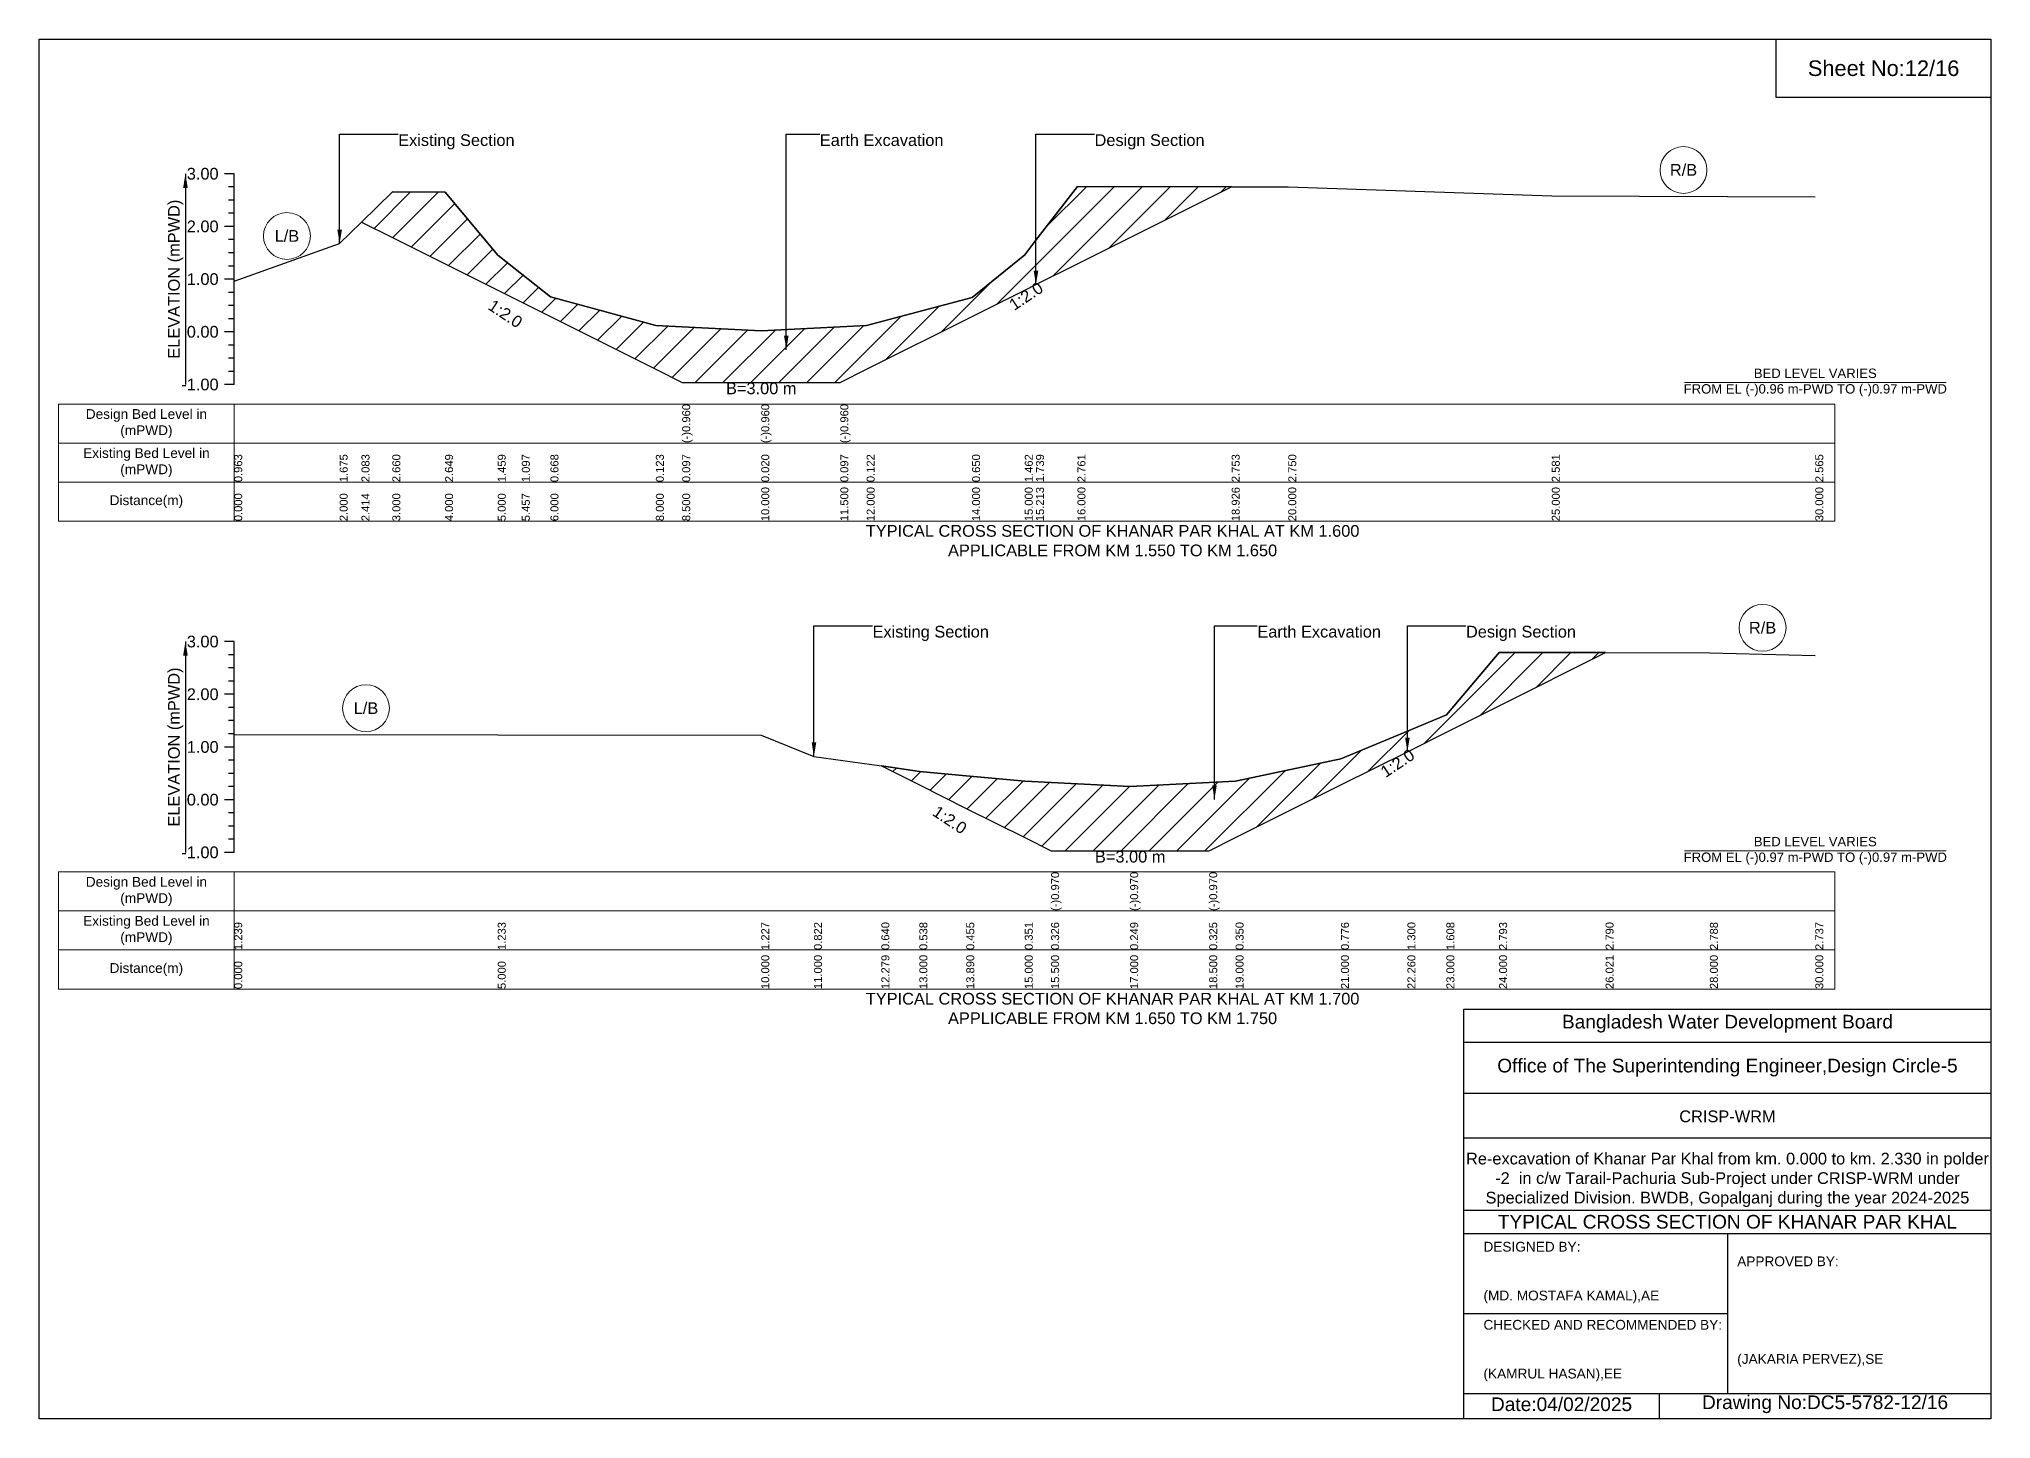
# Model space of a CAD drawing. Header units: inches. Extents: x 91000 to 268000, y -5656 to 7228.
# Drawn here: x 210000 to 218000, y -5656 to 0 of the extents above; entities that cross this region are included whole.
import ezdxf

# ---------------------------------------------------------------- set-up
doc = ezdxf.new("R2010")
doc.units = ezdxf.units.IN
doc.header["$LTSCALE"] = 7
doc.header["$MEASUREMENT"] = 0
for name, color, linetype, lineweight in [('Cross section Data Border', 7, 'Continuous', 9), ('Cross Section Labels', 7, 'Continuous', 9), ('Existing_Bed_Level for Xsection', 7, 'Continuous', 25)]:
    doc.layers.add(name, color=color, linetype=linetype, lineweight=lineweight)
doc.styles.get("Standard").update_dxf_attribs({"font": 'arial.ttf'})
doc.dimstyles.get("Standard").update_dxf_attribs({"dimtxt": 0.18, "dimasz": 0.18, "dimexe": 0.18, "dimexo": 0.0625, "dimgap": 0.09, "dimtad": 0, "dimtih": 1, "dimtoh": 1, "dimdec": 4, "dimzin": 0, "dimdsep": 46, "dimtxsty": 'Standard', "dimcen": 0.09, "dimadec": 0, "dimazin": 0, "dimtfac": 1, "dimtdec": 4, "dimtofl": 0, "dimtmove": 0, "dimatfit": 3, "dimfxl": 1, "dimtolj": 1, "dimtzin": 0, "dimarcsym": 0})

msp = doc.modelspace()

# ---------------------------------------------------------------- hatches: boundary and pattern name
at = {"layer": 'Existing_Bed_Level for Xsection'}
h = msp.add_hatch(dxfattribs=at)
h.set_pattern_fill('ANSI31', color=256, scale=648, style=0)
h.paths.add_polyline_path([(211321.5, -750.4), (211448, -813.7), (211664, -921.7), (211880, -1029.7), (211978.7, -1079), (212096, -1137.7), (212528, -1353.7), (212636, -1407.7), (212960, -1407.7), (213284, -1407.7), (213392, -1353.7), (213824, -1137.7), (214040, -1029.7), (214086, -1006.7), (214256, -921.7), (214888, -605.7), (214256, -603.9), (214086, -824.8), (214040, -884.5), (213824, -1059.9), (213392, -1174), (213284, -1179.5), (212960, -1196), (212636, -1179.3), (212528, -1173.8), (212096, -1056), (211978.7, -963.3), (211880, -885.2), (211664, -628.1), (211448, -625.8)])
h = msp.add_hatch(dxfattribs=at)
h.set_pattern_fill('ANSI31', color=256, scale=648, style=0)
h.paths.add_polyline_path([(213452.3, -2979.5), (213608, -3057.3), (213800.2, -3153.4), (214040, -3273.3), (214148, -3327.3), (214472, -3327.3), (214796, -3327.3), (214904, -3273.3), (215336, -3057.3), (215608.3, -2921.2), (215768, -2841.3), (215984, -2733.3), (216420.5, -2515), (215984, -2514.5), (215768, -2770.5), (215608.3, -2836.9), (215336, -2950.2), (214904, -3042.2), (214796, -3047.6), (214472, -3064), (214148, -3047.5), (214040, -3042), (213800.2, -3019.5), (213608, -3001.6)])

# ---------------------------------------------------------------- linework, layer by layer
for points in [[(210000, 0), (218000, 0), (218000, -5656), (210000, -5656)], [(217120, 0), (218000, 0), (218000, -240), (217120, -240)]]:
    msp.add_lwpolyline(points, close=True)
for points in [[(215840, -5656), (215840, -3976), (218000, -3976)], [(215840, -4112), (218000, -4112)], [(215840, -4320), (218000, -4320)], [(215840, -4504), (218000, -4504)], [(215840, -4800), (218000, -4800)], [(215840, -4896), (218000, -4896)], [(216920, -4896), (216920, -5552)], [(215840, -5224), (216920, -5224)], [(215840, -5552), (218000, -5552)], [(216640, -5552), (216640, -5656)]]:
    msp.add_lwpolyline(points)
at = {"layer": 'Cross section Data Border'}
for points in [[(210080, -1496.3), (217360, -1496.3), (217360, -1976.3), (210080, -1976.3)], [(210080, -3413.8), (217360, -3413.8), (217360, -3893.8), (210080, -3893.8)]]:
    msp.add_lwpolyline(points, close=True, dxfattribs=at)
for points in [[(210800, -1496.3), (210800, -1976.3)], [(210080, -1656.3), (217360, -1656.3)], [(210080, -1816.3), (217360, -1816.3)], [(210800, -3413.8), (210800, -3893.8)], [(210080, -3573.8), (217360, -3573.8)], [(210080, -3733.8), (217360, -3733.8)]]:
    msp.add_lwpolyline(points, dxfattribs=at)
at = {"layer": 'Cross Section Labels'}
for points in [[(216744.2, -1407.7), (217815.8, -1407.7)], [(216744.2, -3327.3), (217815.8, -3327.3)]]:
    msp.add_lwpolyline(points, dxfattribs=at)
for centre in [(216740, -536.6), (211016, -807.4), (217064, -2413.1), (211340, -2742.8)]:
    msp.add_circle(centre, 96, dxfattribs=at)
at = {"layer": 'Existing_Bed_Level for Xsection'}
for points in [[(210800, -552.3), (210760, -552.3)], [(210800, -1416.3), (210800, -1200.3), (210800, -984.3), (210800, -768.3), (210800, -552.3)], [(210800, -606.3), (210776, -606.3)], [(210800, -992.3), (211232, -838.5), (211321.5, -750.4), (211448, -625.8), (211664, -628.1), (211880, -885.2), (211978.7, -963.3), (212096, -1056), (212528, -1173.8), (212636, -1179.3), (212636, -1179.3), (212960, -1196), (212960, -1196), (213284, -1179.5), (213284, -1179.5), (213392, -1174), (213824, -1059.9), (214040, -884.5), (214086, -824.8), (214256, -603.9), (214888, -605.7), (215120, -606.3), (216200, -642.8), (217280, -646.3)], [(210800, -660.3), (210776, -660.3)], [(210800, -714.3), (210776, -714.3)], [(210800, -768.3), (210760, -768.3)], [(210800, -822.3), (210776, -822.3)], [(210800, -876.3), (210776, -876.3)], [(210800, -930.3), (210776, -930.3)], [(210800, -984.3), (210760, -984.3)], [(210800, -1038.3), (210776, -1038.3)], [(210800, -1092.3), (210776, -1092.3)], [(210800, -1146.3), (210776, -1146.3)], [(210800, -1200.3), (210760, -1200.3)], [(210800, -1254.3), (210776, -1254.3)], [(210800, -1308.3), (210776, -1308.3)], [(210800, -1416.3), (210760, -1416.3)], [(210800, -1362.3), (210776, -1362.3)], [(210800, -2469.8), (210760, -2469.8)], [(210800, -3333.8), (210800, -3117.8), (210800, -2901.8), (210800, -2685.8), (210800, -2469.8)], [(210800, -2523.8), (210776, -2523.8)], [(210800, -2850.2), (211880, -2851.5), (212960, -2852.8), (213176, -2940.2), (213452.3, -2979.5), (213608, -3001.6), (213800.2, -3019.5), (214040, -3042), (214148, -3047.5), (214148, -3047.5), (214472, -3064), (214472, -3064), (214796, -3047.6), (214796, -3047.6), (214904, -3042.2), (215336, -2950.2), (215608.3, -2836.9), (215768, -2770.5), (215984, -2514.5), (216420.5, -2515), (216848, -2515.6), (217280, -2526.6)], [(210800, -2577.8), (210776, -2577.8)], [(210800, -2631.8), (210776, -2631.8)], [(210800, -2685.8), (210760, -2685.8)], [(210800, -2739.8), (210776, -2739.8)], [(210800, -2793.8), (210776, -2793.8)], [(210800, -2847.8), (210776, -2847.8)], [(210800, -2901.8), (210760, -2901.8)], [(210800, -2955.8), (210776, -2955.8)], [(210800, -3009.8), (210776, -3009.8)], [(210800, -3117.8), (210760, -3117.8)], [(210800, -3063.8), (210776, -3063.8)], [(210800, -3171.8), (210776, -3171.8)], [(210800, -3225.8), (210776, -3225.8)], [(210800, -3279.8), (210776, -3279.8)], [(210800, -3333.8), (210760, -3333.8)]]:
    msp.add_lwpolyline(points, dxfattribs=at)
for points in [[(211321.5, -750.4), (211321.5, -750.4), (211448, -813.7), (211664, -921.7), (211880, -1029.7), (211978.7, -1079), (212096, -1137.7), (212528, -1353.7), (212636, -1407.7), (212636, -1407.7), (212960, -1407.7), (212960, -1407.7), (213284, -1407.7), (213284, -1407.7), (213392, -1353.7), (213824, -1137.7), (214040, -1029.7), (214086, -1006.7), (214256, -921.7), (214888, -605.7), (214256, -603.9), (214086, -824.8), (214040, -884.5), (213824, -1059.9), (213392, -1174), (213284, -1179.5), (213284, -1179.5), (212960, -1196), (212960, -1196), (212636, -1179.3), (212636, -1179.3), (212528, -1173.8), (212096, -1056), (211978.7, -963.3), (211880, -885.2), (211664, -628.1), (211448, -625.8), (211321.5, -750.4)], [(213452.3, -2979.5), (213452.3, -2979.5), (213608, -3057.3), (213800.2, -3153.4), (214040, -3273.3), (214148, -3327.3), (214148, -3327.3), (214472, -3327.3), (214472, -3327.3), (214796, -3327.3), (214796, -3327.3), (214904, -3273.3), (215336, -3057.3), (215608.3, -2921.2), (215768, -2841.3), (215984, -2733.3), (216420.5, -2515), (215984, -2514.5), (215768, -2770.5), (215608.3, -2836.9), (215336, -2950.2), (214904, -3042.2), (214796, -3047.6), (214796, -3047.6), (214472, -3064), (214472, -3064), (214148, -3047.5), (214148, -3047.5), (214040, -3042), (213800.2, -3019.5), (213608, -3001.6), (213452.3, -2979.5)]]:
    msp.add_lwpolyline(points, close=True, dxfattribs=at)

# ---------------------------------------------------------------- texts
at = {"attachment_point": 5}
for s, insert, char_height in [('Sheet No:12/16', (217560, -120), 64), ('Bangladesh Water Development Board', (216920, -4036), 56), ('Office of The Superintending Engineer,Design Circle-5', (216920, -4216), 56)]:
    msp.add_mtext(s, dxfattribs=dict(at, insert=insert, char_height=char_height))
for s, insert, char_height, width, attachment_point in [('CRISP-WRM', (216920, -4416), 48, 2240, 5), ('Re-excavation of Khanar Par Khal from km. 0.000 to km. 2.330 in polder -2  in c/w Tarail-Pachuria Sub-Project under CRISP-WRM under Specialized Division. BWDB, Gopalganj during the year 2024-2025', (216920, -4676), 48, 2160, 5), ('TYPICAL CROSS SECTION OF KHANAR PAR KHAL', (216920, -4848), 56, 2240, 5), ('DESIGNED BY:^J^J^J(MD. MOSTAFA KAMAL),AE', (215920, -5056), 40, 1120, 4), ('APPROVED BY:^J^J^J^J^J^J(JAKARIA PERVEZ),SE', (216960, -5216), 40, 1120, 4), ('CHECKED AND RECOMMENDED BY:^J^J^J(KAMRUL HASAN),EE', (215920, -5376), 40, 1120, 4), ('Date:04/02/2025', (216240, -5596), 56, 1120, 5), ('Drawing No:DC5-5782-12/16', (217320, -5596), 56, 1760, 5)]:
    msp.add_mtext(s, dxfattribs=dict(insert=insert, char_height=char_height, width=width, attachment_point=attachment_point))
at = {"layer": 'Cross section Data Border', "char_height": 40, "width": 640, "attachment_point": 5}
for s, insert in [('Design Bed Level in (mPWD)', (210440, -1576.3)), ('Existing Bed Level in (mPWD)', (210440, -1736.3)), ('Distance(m)', (210440, -1896.3)), ('Design Bed Level in (mPWD)', (210440, -3493.8)), ('Existing Bed Level in (mPWD)', (210440, -3653.8)), ('Distance(m)', (210440, -3813.8))]:
    msp.add_mtext(s, dxfattribs=dict(at, insert=insert))
at = {"layer": 'Cross Section Labels'}
for s, insert, char_height, attachment_point in [('Existing Section', (211472, -390.3), 48, 1), ('Earth Excavation', (213200, -390.3), 48, 1), ('Design Section', (214326, -390.3), 48, 1), ('R/B', (216740, -536.6), 48, 5), ('L/B', (211016, -807.4), 48, 5), ('BED LEVEL VARIES ^JFROM EL (-)0.96 m-PWD TO (-)0.97 m-PWD', (217280, -1407.7), 38.4, 5), ('B=3.00 m', (212960, -1407.7), 48, 2), ('TYPICAL CROSS SECTION OF KHANAR PAR KHAL AT KM 1.600^JAPPLICABLE FROM KM 1.550 TO KM 1.650', (214400, -2056.3), 48, 5), ('R/B', (217064, -2413.1), 48, 5), ('Existing Section', (213416, -2405), 48, 1), ('Earth Excavation', (214993.2, -2405), 48, 1), ('Design Section', (215848.3, -2405), 48, 1), ('L/B', (211340, -2742.8), 48, 5), ('BED LEVEL VARIES ^JFROM EL (-)0.97 m-PWD TO (-)0.97 m-PWD', (217280, -3327.3), 38.4, 5), ('B=3.00 m', (214472, -3327.3), 48, 2), ('TYPICAL CROSS SECTION OF KHANAR PAR KHAL AT KM 1.700^JAPPLICABLE FROM KM 1.650 TO KM 1.750', (214400, -3973.8), 48, 5)]:
    msp.add_mtext(s, dxfattribs=dict(at, insert=insert, char_height=char_height, attachment_point=attachment_point))
at = {"layer": 'Cross Section Labels', "char_height": 48, "attachment_point": 2}
for insert, rotation in [((214032, -1033.7), 33.69007), ((211924.7, -1106), 326.30993), ((215554.3, -2948.2), 33.69007), ((213746.2, -3180.4), 326.30993)]:
    msp.add_mtext('1:2.0', dxfattribs=dict(at, insert=insert, rotation=rotation))
at = {"layer": 'Existing_Bed_Level for Xsection', "char_height": 48, "attachment_point": 6}
for s, insert in [('3.00', (210736, -552.3)), ('2.00', (210736, -768.3)), ('1.00', (210736, -984.3)), ('0.00', (210736, -1200.3)), ('-1.00', (210736, -1416.3)), ('3.00', (210736, -2469.8)), ('2.00', (210736, -2685.8)), ('1.00', (210736, -2901.8)), ('0.00', (210736, -3117.8)), ('-1.00', (210736, -3333.8))]:
    msp.add_mtext(s, dxfattribs=dict(at, insert=insert))
at = {"layer": 'Existing_Bed_Level for Xsection', "rotation": 90}
for s, insert, char_height, attachment_point in [('ELEVATION (mPWD)', (210560, -984.3), 48, 5), ('(-)0.960', (212636, -1656.3), 32.8, 1), ('(-)0.960', (212960, -1656.3), 32.8, 1), ('(-)0.960', (213284, -1656.3), 32.8, 1), ('0.963', (210800, -1816.3), 32.8, 1), ('1.675', (211232, -1816.3), 32.8, 1), ('2.083', (211321.5, -1816.3), 32.8, 1), ('2.660', (211448, -1816.3), 32.8, 1), ('2.649', (211664, -1816.3), 32.8, 1), ('1.459', (211880, -1816.3), 32.8, 1), ('1.097', (211978.7, -1816.3), 32.8, 1), ('0.668', (212096, -1816.3), 32.8, 1), ('0.123', (212528, -1816.3), 32.8, 1), ('0.097', (212636, -1816.3), 32.8, 1), ('0.020', (212960, -1816.3), 32.8, 1), ('0.097', (213284, -1816.3), 32.8, 1), ('0.122', (213392, -1816.3), 32.8, 1), ('0.650', (213824, -1816.3), 32.8, 1), ('1.462', (214040, -1816.3), 32.8, 1), ('1.739', (214086, -1816.3), 32.8, 1), ('2.761', (214256, -1816.3), 32.8, 1), ('2.753', (214888, -1816.3), 32.8, 1), ('2.750', (215120, -1816.3), 32.8, 1), ('2.581', (216200, -1816.3), 32.8, 1), ('2.565', (217280, -1816.3), 32.8, 1), ('10.000', (212960, -1976.3), 32.8, 1), ('11.500', (213284, -1976.3), 32.8, 1), ('12.000', (213392, -1976.3), 32.8, 1), ('14.000', (213824, -1976.3), 32.8, 1), ('15.000', (214040, -1976.3), 32.8, 1), ('15.213', (214086, -1976.3), 32.8, 1), ('16.000', (214256, -1976.3), 32.8, 1), ('18.926', (214888, -1976.3), 32.8, 1), ('20.000', (215120, -1976.3), 32.8, 1), ('25.000', (216200, -1976.3), 32.8, 1), ('30.000', (217280, -1976.3), 32.8, 1), ('0.000', (210800, -1976.3), 32.8, 1), ('2.000', (211232, -1976.3), 32.8, 1), ('2.414', (211321.5, -1976.3), 32.8, 1), ('3.000', (211448, -1976.3), 32.8, 1), ('4.000', (211664, -1976.3), 32.8, 1), ('5.000', (211880, -1976.3), 32.8, 1), ('5.457', (211978.7, -1976.3), 32.8, 1), ('6.000', (212096, -1976.3), 32.8, 1), ('8.000', (212528, -1976.3), 32.8, 1), ('8.500', (212636, -1976.3), 32.8, 1), ('ELEVATION (mPWD)', (210560, -2901.8), 48, 5), ('(-)0.970', (214148, -3573.8), 32.8, 1), ('(-)0.970', (214472, -3573.8), 32.8, 1), ('(-)0.970', (214796, -3573.8), 32.8, 1), ('1.239', (210800, -3733.8), 32.8, 1), ('1.233', (211880, -3733.8), 32.8, 1), ('1.227', (212960, -3733.8), 32.8, 1), ('0.822', (213176, -3733.8), 32.8, 1), ('0.640', (213452.3, -3733.8), 32.8, 1), ('0.538', (213608, -3733.8), 32.8, 1), ('0.455', (213800.2, -3733.8), 32.8, 1), ('0.351', (214040, -3733.8), 32.8, 1), ('0.326', (214148, -3733.8), 32.8, 1), ('0.249', (214472, -3733.8), 32.8, 1), ('0.325', (214796, -3733.8), 32.8, 1), ('0.350', (214904, -3733.8), 32.8, 1), ('0.776', (215336, -3733.8), 32.8, 1), ('1.300', (215608.3, -3733.8), 32.8, 1), ('1.608', (215768, -3733.8), 32.8, 1), ('2.793', (215984, -3733.8), 32.8, 1), ('2.790', (216420.5, -3733.8), 32.8, 1), ('2.788', (216848, -3733.8), 32.8, 1), ('2.737', (217280, -3733.8), 32.8, 1), ('10.000', (212960, -3893.8), 32.8, 1), ('11.000', (213176, -3893.8), 32.8, 1), ('12.279', (213452.3, -3893.8), 32.8, 1), ('13.000', (213608, -3893.8), 32.8, 1), ('13.890', (213800.2, -3893.8), 32.8, 1), ('15.000', (214040, -3893.8), 32.8, 1), ('15.500', (214148, -3893.8), 32.8, 1), ('17.000', (214472, -3893.8), 32.8, 1), ('18.500', (214796, -3893.8), 32.8, 1), ('19.000', (214904, -3893.8), 32.8, 1), ('21.000', (215336, -3893.8), 32.8, 1), ('22.260', (215608.3, -3893.8), 32.8, 1), ('23.000', (215768, -3893.8), 32.8, 1), ('24.000', (215984, -3893.8), 32.8, 1), ('26.021', (216420.5, -3893.8), 32.8, 1), ('28.000', (216848, -3893.8), 32.8, 1), ('30.000', (217280, -3893.8), 32.8, 1), ('0.000', (210800, -3893.8), 32.8, 1), ('5.000', (211880, -3893.8), 32.8, 1)]:
    msp.add_mtext(s, dxfattribs=dict(at, insert=insert, char_height=char_height, attachment_point=attachment_point))

# ---------------------------------------------------------------- leaders
at = {"layer": 'Cross Section Labels', "annotation_type": 0, "has_hookline": 1, "hookline_direction": 0}
for points, text_width in [([(211232, -838.5), (211232, -390.3), (211471.9, -390.3)], 467.2), ([(213062.7, -1273.6), (213062.7, -390.3), (213199.9, -390.3)], 497), ([(214086, -1006.7), (214086, -390.3), (214325.9, -390.3)], 441.2), ([(213176, -2940.2), (213176, -2405), (213415.9, -2405)], 467.2), ([(214817.5, -3116.4), (214817.5, -2405), (214993.1, -2405)], 497), ([(215608.3, -2921.2), (215608.3, -2405), (215848.2, -2405)], 441.2)]:
    msp.add_leader(points, dimstyle='Standard', override={"dimasz": 57.6}, dxfattribs=dict(at, text_width=text_width))
at = {"layer": 'Existing_Bed_Level for Xsection'}
for points in [[(210600, -552.3), (210600, -1416.3)], [(210600, -2469.8), (210600, -3333.8)]]:
    msp.add_leader(points, dimstyle='Standard', override={"dimasz": 57.6}, dxfattribs=at)

doc.saveas('drawing.dxf')
